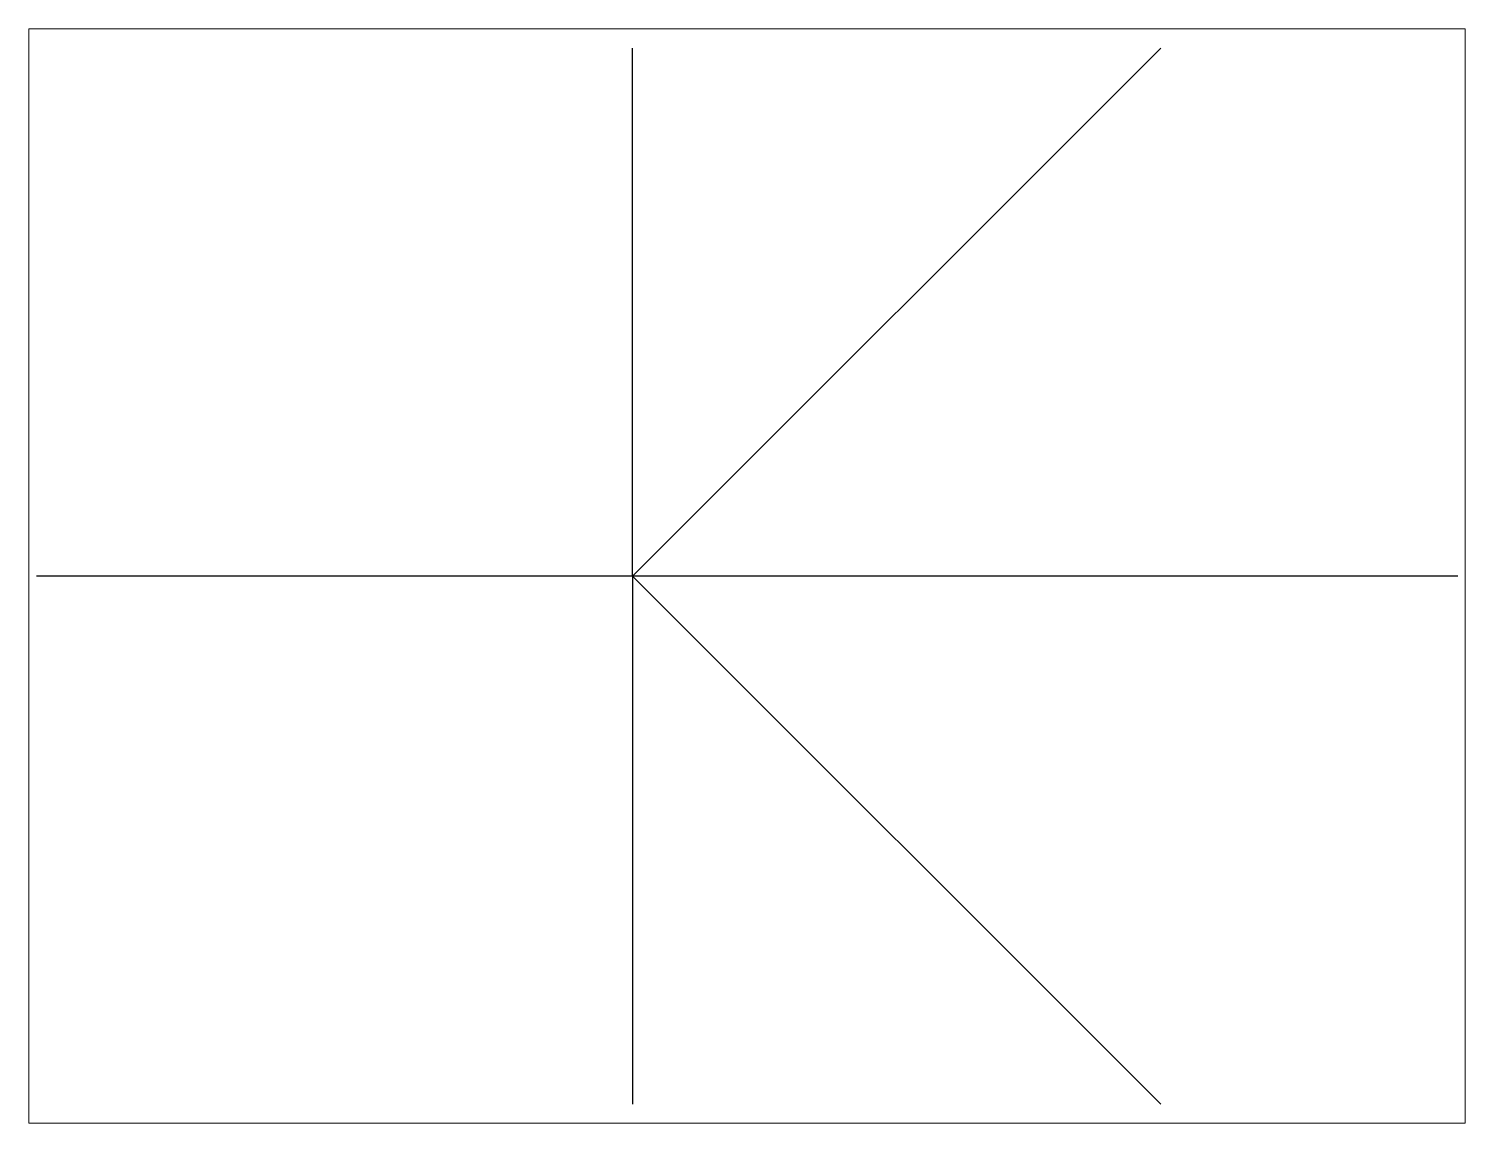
# Paper-space layout 'Layout1' of a CAD drawing. Header units: millimetres. Extents: x 1.05 to 9.45, y 0.8 to 7.2.
# The model-space entities are those that its viewports show. They can reach past a viewport. Long polylines and large blocks are cut down to what shows.
import ezdxf

# ---------------------------------------------------------------- set-up
doc = ezdxf.new("R2010")
doc.units = ezdxf.units.MM
doc.header["$MEASUREMENT"] = 0
doc.layers.add('K-------ED-', color=1, linetype='Continuous')

# ---------------------------------------------------------------- blocks, each defined once
blk = doc.blocks.new('K-svets_h')
at = {"layer": 'K-------ED-', "color": 3}
blk.add_line((0, 0), (-8.0749, 0), dxfattribs=at)
for points in [[(-1.6882, 2.9998), (-4.6881, 0), (-4.6881, 2.9998)], [(-1.6882, -2.9998), (-4.6881, 0), (-4.6881, -2.9998)]]:
    blk.add_lwpolyline(points, dxfattribs=at)

msp = doc.modelspace()

# ---------------------------------------------------------------- block references
at = {"layer": 'K-------ED-'}
msp.add_blockref('K-svets_h', (0, 0), dxfattribs=at)

psp = doc.layouts.get("Layout1")

# ---------------------------------------------------------------- viewports
at = {"layer": '0'}
psp.add_viewport(center=(5.25, 4), size=(8.4, 6.4), view_center_point=(-4.0382, 0.0008), view_height=6.217493, dxfattribs=at)

doc.saveas('drawing.dxf')
